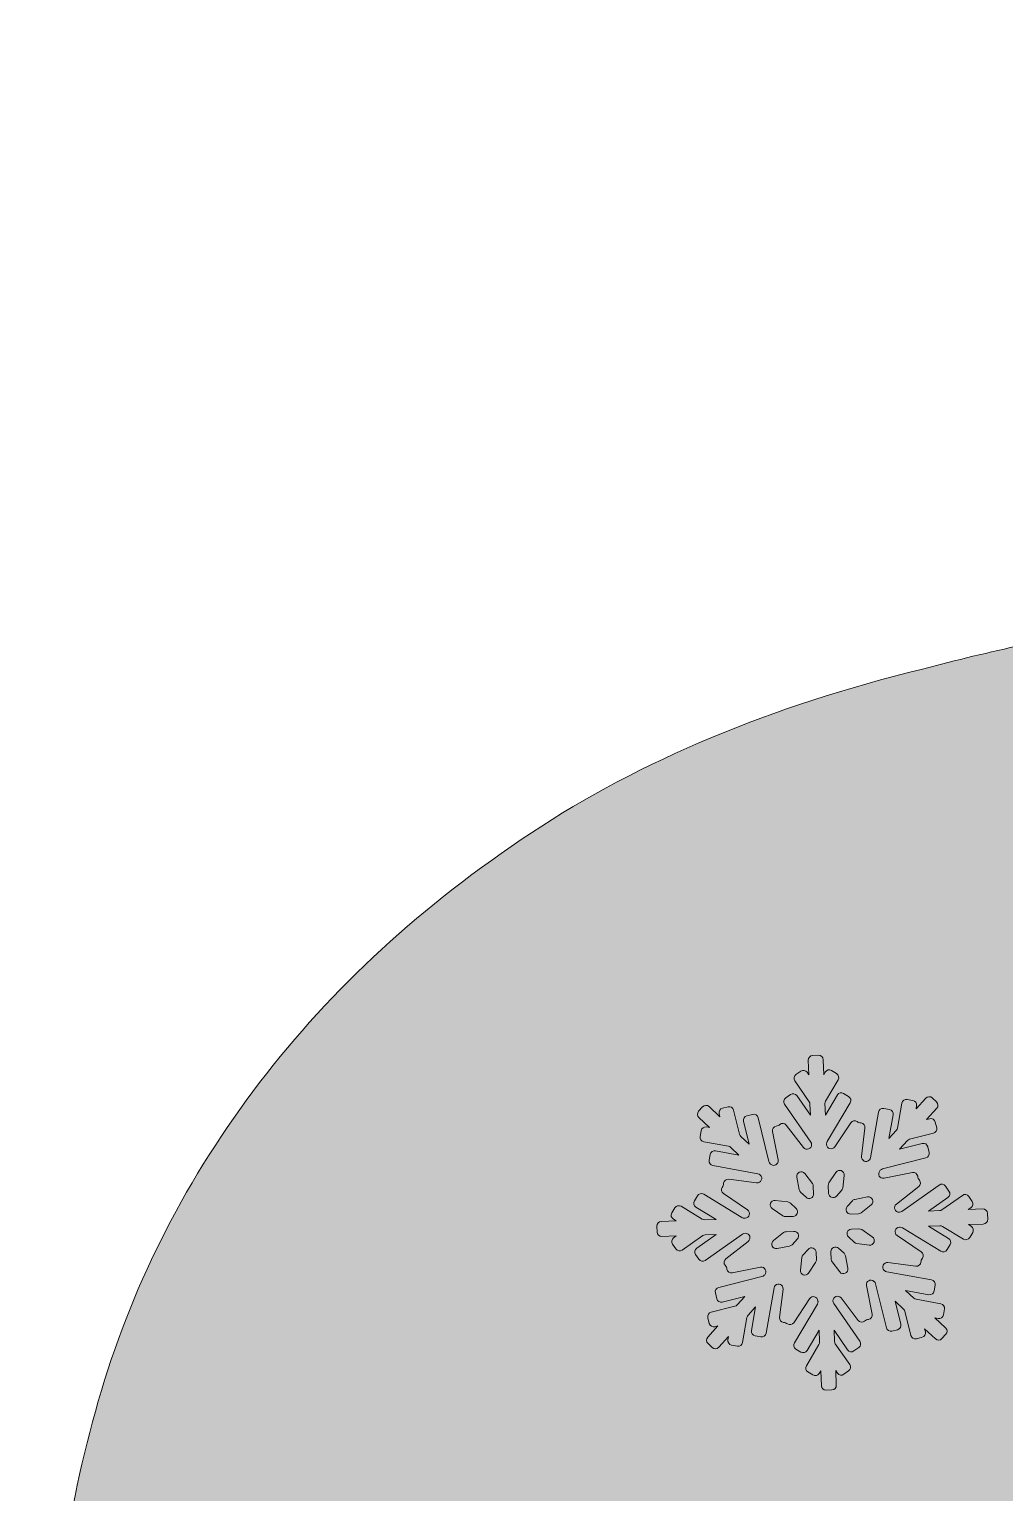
# Model space of a CAD drawing. Header units: millimetres. Extents: x 28 to 188, y -114 to -17.
# Drawn here: x 127.98 to 148.27, y -47.63 to -17.19 of the extents above; entities that cross this region are included whole.
import ezdxf

# ---------------------------------------------------------------- set-up
doc = ezdxf.new("R2010")
doc.units = ezdxf.units.MM
doc.header["$MEASUREMENT"] = 0
doc.layers.add('engraving', color=7, linetype='Continuous')
doc.layers.add('Layer 1', color=7, linetype='Continuous')

msp = doc.modelspace()

# ---------------------------------------------------------------- hatches: boundary and pattern name
at = {"layer": 'Layer 1'}
h = msp.add_hatch(color=2, dxfattribs=at)
h.dxf.hatch_style = 2
edge = h.paths.add_edge_path()
edge.add_spline(control_points=[(186.9, -77.701), (185.937, -75.24), (184.61, -72.989), (182.918, -70.95), (181.225, -68.912), (179.224, -67.123), (176.917, -65.583), (174.609, -64.045), (172.07, -62.853), (169.299, -62.005), (169.299, -62.005), (156.143, -57.736), (156.143, -57.736), (155.295, -57.198), (154.585, -56.466), (154.008, -55.543), (153.432, -54.619), (153.564, -53.736), (154.412, -52.888), (155.488, -52.042), (156.738, -51.503), (158.162, -51.272), (159.586, -51.042), (161.066, -51.004), (162.606, -51.157), (165.298, -51.543), (168.261, -52.158), (171.493, -53.004), (174.724, -53.851), (177.569, -54.774), (180.032, -55.773), (180.34, -50.542), (180.533, -46.638), (180.61, -44.059), (180.686, -41.483), (180.725, -39.559), (180.725, -38.289), (180.725, -37.019), (180.725, -36.078), (180.725, -35.462), (180.725, -34.847), (180.801, -33.885), (180.956, -32.576), (176.802, -31.116), (172.704, -30.134), (168.665, -29.633), (166.954, -29.421), (165.24, -29.272), (163.522, -29.178), (162.804, -28.646), (161.938, -28.303), (160.997, -28.231), (162.502, -27.116), (163.481, -25.332), (163.481, -23.316), (163.481, -19.935), (160.741, -17.195), (157.361, -17.195), (153.98, -17.195), (151.24, -19.935), (151.24, -23.316), (151.24, -25.332), (152.22, -27.116), (153.725, -28.231), (152.55, -28.321), (151.491, -28.831), (150.693, -29.608), (149.341, -29.831), (147.966, -30.125), (146.565, -30.499), (143.409, -31.269), (140.696, -32.403), (138.428, -33.903), (136.158, -35.403), (134.273, -37.135), (132.773, -39.097), (131.273, -41.059), (130.176, -43.194), (129.483, -45.502), (128.791, -47.81), (128.445, -50.196), (128.445, -52.657), (128.445, -55.658), (129.079, -58.659), (130.35, -61.659), (131.618, -64.66), (133.349, -67.45), (135.543, -70.026), (137.736, -72.605), (140.332, -74.874), (143.333, -76.836), (146.333, -78.798), (149.641, -80.202), (153.258, -81.048), (154.104, -81.279), (154.989, -81.568), (155.912, -81.913), (156.835, -82.26), (157.702, -82.683), (158.509, -83.184), (159.317, -83.684), (159.989, -84.299), (160.529, -85.03), (161.066, -85.762), (161.337, -86.587), (161.337, -87.511), (161.182, -88.82), (160.682, -89.723), (159.836, -90.223), (158.989, -90.725), (157.95, -91.013), (156.72, -91.089), (154.719, -91.089), (152.854, -90.782), (151.123, -90.166), (149.392, -89.551), (147.641, -88.896), (145.872, -88.203), (145.872, -88.203), (140.448, -86.242), (140.448, -86.242), (139.293, -85.779), (138.139, -85.337), (136.985, -84.915), (135.831, -84.492), (134.677, -84.088), (133.523, -83.703), (133.523, -83.703), (127.983, -108.516), (127.983, -108.516), (131.446, -109.825), (134.273, -110.824), (136.466, -111.516), (138.659, -112.208), (140.794, -112.786), (142.871, -113.247), (144.64, -113.631), (146.602, -113.899), (148.757, -114.055), (150.91, -114.209), (153.143, -114.247), (155.451, -114.171), (156.68, -114.171), (157.835, -114.15), (158.913, -114.113), (159.989, -114.073), (160.797, -114.015), (161.337, -113.94), (165.261, -113.478), (168.895, -112.497), (172.243, -110.996), (175.59, -109.496), (178.455, -107.534), (180.84, -105.11), (183.224, -102.687), (185.091, -99.842), (186.438, -96.571), (187.783, -93.301), (188.418, -89.628), (188.343, -85.549), (188.343, -82.78), (187.86, -80.164), (186.9, -77.701)], knot_values=[0, 0, 0, 0, 1, 1, 1, 2, 2, 2, 3, 3, 3, 4, 4, 4, 5, 5, 5, 6, 6, 6, 7, 7, 7, 8, 8, 8, 9, 9, 9, 10, 10, 10, 11, 11, 11, 12, 12, 12, 13, 13, 13, 14, 14, 14, 15, 15, 15, 16, 16, 16, 17, 17, 17, 18, 18, 18, 19, 19, 19, 20, 20, 20, 21, 21, 21, 22, 22, 22, 23, 23, 23, 24, 24, 24, 25, 25, 25, 26, 26, 26, 27, 27, 27, 28, 28, 28, 29, 29, 29, 30, 30, 30, 31, 31, 31, 32, 32, 32, 33, 33, 33, 34, 34, 34, 35, 35, 35, 36, 36, 36, 37, 37, 37, 38, 38, 38, 39, 39, 39, 40, 40, 40, 41, 41, 41, 42, 42, 42, 43, 43, 43, 44, 44, 44, 45, 45, 45, 46, 46, 46, 47, 47, 47, 48, 48, 48, 49, 49, 49, 50, 50, 50, 51, 51, 51, 52, 52, 52, 53, 53, 53, 54, 54, 54, 54], degree=3, periodic=1)
edge = h.paths.add_edge_path()
edge.add_spline(control_points=[(153.553, -23.316), (153.553, -21.216), (155.261, -19.508), (157.361, -19.508), (159.46, -19.508), (161.168, -21.216), (161.168, -23.316), (161.168, -25.415), (159.46, -27.123), (157.361, -27.123), (155.261, -27.123), (153.553, -25.415), (153.553, -23.316)], knot_values=[0, 0, 0, 0, 1, 1, 1, 2, 2, 2, 3, 3, 3, 4, 4, 4, 4], degree=3, periodic=1)

# ---------------------------------------------------------------- linework, layer by layer
at = {"layer": 'engraving', "lineweight": 0}
for points, knots in [([(147.914, -41.816), (147.912, -41.764), (147.868, -41.723), (147.816, -41.725), (147.816, -41.725), (147.515, -41.737), (147.515, -41.737), (147.515, -41.737), (147.571, -41.698), (147.571, -41.698), (147.613, -41.668), (147.623, -41.609), (147.594, -41.567), (147.594, -41.567), (147.524, -41.466), (147.524, -41.466), (147.494, -41.422), (147.435, -41.412), (147.392, -41.442), (147.392, -41.442), (146.966, -41.743), (146.966, -41.743), (146.951, -41.754), (146.933, -41.76), (146.915, -41.76), (146.915, -41.76), (146.685, -41.769), (146.685, -41.769), (146.685, -41.769), (147.09, -41.483), (147.09, -41.483), (147.133, -41.453), (147.143, -41.395), (147.114, -41.352), (147.114, -41.352), (147.044, -41.251), (147.044, -41.251), (147.014, -41.208), (146.954, -41.197), (146.911, -41.228), (146.911, -41.228), (146.136, -41.775), (146.136, -41.775), (146.121, -41.786), (146.103, -41.792), (146.085, -41.793), (146.085, -41.793), (146.081, -41.793), (146.081, -41.793), (145.989, -41.796), (145.947, -41.681), (146.019, -41.624), (146.019, -41.624), (146.484, -41.258), (146.484, -41.258), (146.524, -41.226), (146.532, -41.167), (146.5, -41.126), (146.5, -41.126), (146.485, -41.107), (146.485, -41.107), (146.476, -41.095), (146.47, -41.082), (146.467, -41.067), (146.467, -41.067), (146.463, -41.043), (146.463, -41.043), (146.453, -40.992), (146.403, -40.959), (146.352, -40.969), (146.352, -40.969), (145.764, -41.086), (145.764, -41.086), (145.675, -41.104), (145.615, -40.997), (145.676, -40.93), (145.676, -40.93), (145.686, -40.919), (145.686, -40.919), (145.698, -40.906), (145.715, -40.896), (145.733, -40.891), (145.733, -40.891), (146.633, -40.665), (146.633, -40.665), (146.684, -40.653), (146.714, -40.602), (146.702, -40.551), (146.702, -40.551), (146.672, -40.431), (146.672, -40.431), (146.66, -40.381), (146.608, -40.35), (146.558, -40.362), (146.558, -40.362), (146.086, -40.481), (146.086, -40.481), (146.086, -40.481), (146.249, -40.303), (146.249, -40.303), (146.261, -40.289), (146.277, -40.279), (146.295, -40.275), (146.295, -40.275), (146.789, -40.151), (146.789, -40.151), (146.839, -40.138), (146.87, -40.087), (146.858, -40.037), (146.858, -40.037), (146.828, -39.917), (146.828, -39.917), (146.815, -39.866), (146.764, -39.835), (146.713, -39.848), (146.713, -39.848), (146.649, -39.864), (146.649, -39.864), (146.649, -39.864), (146.86, -39.632), (146.86, -39.632), (146.895, -39.594), (146.893, -39.535), (146.855, -39.5), (146.855, -39.5), (146.766, -39.416), (146.766, -39.416), (146.727, -39.38), (146.667, -39.382), (146.631, -39.421), (146.631, -39.421), (146.429, -39.643), (146.429, -39.643), (146.429, -39.643), (146.441, -39.576), (146.441, -39.576), (146.45, -39.525), (146.416, -39.477), (146.365, -39.467), (146.365, -39.467), (146.245, -39.446), (146.245, -39.446), (146.193, -39.436), (146.144, -39.471), (146.135, -39.522), (146.135, -39.522), (146.045, -40.042), (146.045, -40.042), (146.042, -40.06), (146.034, -40.076), (146.021, -40.089), (146.021, -40.089), (145.866, -40.259), (145.866, -40.259), (145.866, -40.259), (145.952, -39.768), (145.952, -39.768), (145.961, -39.717), (145.927, -39.668), (145.876, -39.659), (145.876, -39.659), (145.756, -39.637), (145.756, -39.637), (145.705, -39.628), (145.655, -39.662), (145.646, -39.714), (145.646, -39.714), (145.482, -40.659), (145.482, -40.659), (145.479, -40.676), (145.471, -40.693), (145.459, -40.706), (145.459, -40.706), (145.459, -40.706), (145.459, -40.706), (145.397, -40.774), (145.284, -40.722), (145.295, -40.631), (145.295, -40.631), (145.367, -40.043), (145.367, -40.043), (145.373, -39.991), (145.336, -39.944), (145.285, -39.937), (145.285, -39.937), (145.262, -39.935), (145.262, -39.935), (145.247, -39.933), (145.233, -39.927), (145.221, -39.919), (145.221, -39.919), (145.202, -39.906), (145.202, -39.906), (145.159, -39.877), (145.1, -39.889), (145.071, -39.932), (145.071, -39.932), (144.741, -40.431), (144.741, -40.431), (144.69, -40.508), (144.572, -40.475), (144.568, -40.383), (144.568, -40.383), (144.567, -40.373), (144.567, -40.373), (144.567, -40.354), (144.571, -40.336), (144.581, -40.321), (144.581, -40.321), (145.059, -39.515), (145.059, -39.515), (145.085, -39.47), (145.071, -39.413), (145.027, -39.386), (145.027, -39.386), (144.922, -39.322), (144.922, -39.322), (144.877, -39.295), (144.819, -39.309), (144.792, -39.355), (144.792, -39.355), (144.543, -39.774), (144.543, -39.774), (144.543, -39.774), (144.533, -39.533), (144.533, -39.533), (144.533, -39.515), (144.537, -39.497), (144.547, -39.481), (144.547, -39.481), (144.809, -39.039), (144.809, -39.039), (144.835, -38.994), (144.821, -38.937), (144.777, -38.91), (144.777, -38.91), (144.673, -38.846), (144.673, -38.846), (144.628, -38.819), (144.569, -38.833), (144.542, -38.879), (144.542, -38.879), (144.509, -38.934), (144.509, -38.934), (144.509, -38.934), (144.496, -38.621), (144.496, -38.621), (144.494, -38.569), (144.451, -38.528), (144.398, -38.53), (144.398, -38.53), (144.277, -38.535), (144.277, -38.535), (144.225, -38.537), (144.184, -38.581), (144.187, -38.633), (144.187, -38.633), (144.199, -38.936), (144.199, -38.936), (144.199, -38.936), (144.162, -38.882), (144.162, -38.882), (144.132, -38.839), (144.073, -38.829), (144.03, -38.859), (144.03, -38.859), (143.93, -38.929), (143.93, -38.929), (143.888, -38.959), (143.878, -39.017), (143.907, -39.06), (143.907, -39.06), (144.207, -39.494), (144.207, -39.494), (144.217, -39.508), (144.223, -39.526), (144.223, -39.543), (144.223, -39.543), (144.233, -39.775), (144.233, -39.775), (144.233, -39.775), (143.951, -39.368), (143.951, -39.368), (143.921, -39.325), (143.862, -39.314), (143.819, -39.344), (143.819, -39.344), (143.719, -39.415), (143.719, -39.415), (143.677, -39.445), (143.667, -39.503), (143.696, -39.546), (143.696, -39.546), (144.241, -40.333), (144.241, -40.333), (144.251, -40.348), (144.257, -40.365), (144.257, -40.383), (144.257, -40.383), (144.257, -40.385), (144.257, -40.385), (144.261, -40.477), (144.144, -40.519), (144.088, -40.446), (144.088, -40.446), (143.73, -39.981), (143.73, -39.981), (143.698, -39.94), (143.638, -39.932), (143.597, -39.965), (143.597, -39.965), (143.579, -39.979), (143.579, -39.979), (143.568, -39.988), (143.554, -39.994), (143.539, -39.997), (143.539, -39.997), (143.517, -40.001), (143.517, -40.001), (143.466, -40.012), (143.433, -40.061), (143.443, -40.112), (143.443, -40.112), (143.56, -40.705), (143.56, -40.705), (143.578, -40.795), (143.47, -40.855), (143.403, -40.792), (143.403, -40.792), (143.397, -40.787), (143.397, -40.787), (143.384, -40.774), (143.374, -40.758), (143.37, -40.741), (143.37, -40.741), (143.144, -39.827), (143.144, -39.827), (143.131, -39.776), (143.08, -39.745), (143.029, -39.758), (143.029, -39.758), (142.911, -39.788), (142.911, -39.788), (142.861, -39.8), (142.83, -39.851), (142.843, -39.902), (142.843, -39.902), (142.961, -40.379), (142.961, -40.379), (142.961, -40.379), (142.786, -40.216), (142.786, -40.216), (142.773, -40.203), (142.763, -40.187), (142.759, -40.169), (142.759, -40.169), (142.635, -39.668), (142.635, -39.668), (142.622, -39.618), (142.571, -39.587), (142.52, -39.599), (142.52, -39.599), (142.403, -39.629), (142.403, -39.629), (142.352, -39.642), (142.321, -39.693), (142.334, -39.743), (142.334, -39.743), (142.35, -39.808), (142.35, -39.808), (142.35, -39.808), (142.123, -39.596), (142.123, -39.596), (142.085, -39.56), (142.024, -39.562), (141.989, -39.601), (141.989, -39.601), (141.906, -39.692), (141.906, -39.692), (141.872, -39.73), (141.874, -39.789), (141.912, -39.824), (141.912, -39.824), (142.134, -40.032), (142.134, -40.032), (142.134, -40.032), (142.069, -40.02), (142.069, -40.02), (142.017, -40.011), (141.968, -40.045), (141.959, -40.097), (141.959, -40.097), (141.938, -40.218), (141.938, -40.218), (141.929, -40.269), (141.963, -40.318), (142.014, -40.327), (142.014, -40.327), (142.527, -40.42), (142.527, -40.42), (142.545, -40.423), (142.561, -40.432), (142.575, -40.444), (142.575, -40.444), (142.744, -40.603), (142.744, -40.603), (142.744, -40.603), (142.259, -40.515), (142.259, -40.515), (142.208, -40.506), (142.158, -40.54), (142.149, -40.592), (142.149, -40.592), (142.128, -40.713), (142.128, -40.713), (142.119, -40.764), (142.153, -40.813), (142.205, -40.822), (142.205, -40.822), (143.138, -40.991), (143.138, -40.991), (143.156, -40.994), (143.172, -41.003), (143.185, -41.015), (143.185, -41.015), (143.19, -41.019), (143.19, -41.019), (143.257, -41.082), (143.204, -41.193), (143.113, -41.182), (143.113, -41.182), (142.532, -41.108), (142.532, -41.108), (142.48, -41.101), (142.433, -41.138), (142.426, -41.19), (142.426, -41.19), (142.423, -41.214), (142.423, -41.214), (142.422, -41.229), (142.417, -41.243), (142.408, -41.255), (142.408, -41.255), (142.395, -41.275), (142.395, -41.275), (142.367, -41.318), (142.378, -41.376), (142.421, -41.405), (142.421, -41.405), (142.922, -41.745), (142.922, -41.745), (142.997, -41.796), (142.964, -41.914), (142.872, -41.917), (142.872, -41.917), (142.861, -41.918), (142.861, -41.918), (142.842, -41.918), (142.824, -41.914), (142.808, -41.904), (142.808, -41.904), (142.012, -41.419), (142.012, -41.419), (141.967, -41.391), (141.908, -41.406), (141.881, -41.451), (141.881, -41.451), (141.819, -41.557), (141.819, -41.557), (141.792, -41.601), (141.807, -41.659), (141.851, -41.686), (141.851, -41.686), (142.269, -41.941), (142.269, -41.941), (142.269, -41.941), (142.031, -41.95), (142.031, -41.95), (142.012, -41.95), (141.994, -41.946), (141.978, -41.936), (141.978, -41.936), (141.542, -41.67), (141.542, -41.67), (141.497, -41.643), (141.438, -41.658), (141.411, -41.703), (141.411, -41.703), (141.349, -41.808), (141.349, -41.808), (141.322, -41.853), (141.337, -41.91), (141.381, -41.937), (141.381, -41.937), (141.439, -41.973), (141.439, -41.973), (141.439, -41.973), (141.129, -41.985), (141.129, -41.985), (141.077, -41.987), (141.036, -42.031), (141.038, -42.083), (141.038, -42.083), (141.043, -42.206), (141.043, -42.206), (141.045, -42.258), (141.089, -42.299), (141.141, -42.297), (141.141, -42.297), (141.442, -42.285), (141.442, -42.285), (141.442, -42.285), (141.386, -42.325), (141.386, -42.325), (141.344, -42.354), (141.334, -42.413), (141.363, -42.455), (141.363, -42.455), (141.433, -42.557), (141.433, -42.557), (141.463, -42.6), (141.522, -42.61), (141.565, -42.58), (141.565, -42.58), (141.991, -42.279), (141.991, -42.279), (142.006, -42.269), (142.024, -42.263), (142.042, -42.262), (142.042, -42.262), (142.272, -42.253), (142.272, -42.253), (142.272, -42.253), (141.867, -42.539), (141.867, -42.539), (141.824, -42.569), (141.814, -42.627), (141.843, -42.67), (141.843, -42.67), (141.913, -42.771), (141.913, -42.771), (141.943, -42.814), (142.002, -42.825), (142.045, -42.795), (142.045, -42.795), (142.821, -42.247), (142.821, -42.247), (142.836, -42.236), (142.854, -42.23), (142.872, -42.23), (142.872, -42.23), (142.876, -42.23), (142.876, -42.23), (142.968, -42.226), (143.01, -42.342), (142.938, -42.398), (142.938, -42.398), (142.473, -42.764), (142.473, -42.764), (142.433, -42.796), (142.425, -42.855), (142.457, -42.896), (142.457, -42.896), (142.472, -42.916), (142.472, -42.916), (142.481, -42.927), (142.487, -42.941), (142.49, -42.955), (142.49, -42.955), (142.494, -42.979), (142.494, -42.979), (142.504, -43.03), (142.554, -43.063), (142.605, -43.053), (142.605, -43.053), (143.193, -42.936), (143.193, -42.936), (143.282, -42.918), (143.342, -43.025), (143.281, -43.092), (143.281, -43.092), (143.271, -43.103), (143.271, -43.103), (143.259, -43.117), (143.242, -43.126), (143.224, -43.131), (143.224, -43.131), (142.324, -43.357), (142.324, -43.357), (142.273, -43.37), (142.242, -43.421), (142.255, -43.471), (142.255, -43.471), (142.285, -43.591), (142.285, -43.591), (142.297, -43.642), (142.349, -43.673), (142.399, -43.66), (142.399, -43.66), (142.871, -43.542), (142.871, -43.542), (142.871, -43.542), (142.708, -43.72), (142.708, -43.72), (142.696, -43.733), (142.68, -43.743), (142.662, -43.748), (142.662, -43.748), (142.168, -43.871), (142.168, -43.871), (142.118, -43.884), (142.087, -43.935), (142.099, -43.986), (142.099, -43.986), (142.129, -44.105), (142.129, -44.105), (142.142, -44.156), (142.193, -44.187), (142.244, -44.174), (142.244, -44.174), (142.308, -44.158), (142.308, -44.158), (142.308, -44.158), (142.097, -44.39), (142.097, -44.39), (142.062, -44.428), (142.064, -44.487), (142.102, -44.523), (142.102, -44.523), (142.191, -44.606), (142.191, -44.606), (142.23, -44.642), (142.29, -44.64), (142.326, -44.601), (142.326, -44.601), (142.528, -44.379), (142.528, -44.379), (142.528, -44.379), (142.516, -44.446), (142.516, -44.446), (142.507, -44.497), (142.541, -44.546), (142.592, -44.555), (142.592, -44.555), (142.712, -44.577), (142.712, -44.577), (142.763, -44.586), (142.813, -44.551), (142.822, -44.5), (142.822, -44.5), (142.912, -43.98), (142.912, -43.98), (142.915, -43.962), (142.923, -43.946), (142.935, -43.933), (142.935, -43.933), (143.09, -43.763), (143.09, -43.763), (143.09, -43.763), (143.005, -44.254), (143.005, -44.254), (142.996, -44.305), (143.03, -44.354), (143.081, -44.363), (143.081, -44.363), (143.201, -44.385), (143.201, -44.385), (143.252, -44.394), (143.302, -44.36), (143.311, -44.308), (143.311, -44.308), (143.475, -43.364), (143.475, -43.364), (143.478, -43.346), (143.486, -43.329), (143.498, -43.316), (143.498, -43.316), (143.498, -43.316), (143.498, -43.316), (143.56, -43.248), (143.673, -43.3), (143.662, -43.391), (143.662, -43.391), (143.59, -43.98), (143.59, -43.98), (143.584, -44.031), (143.621, -44.078), (143.672, -44.085), (143.672, -44.085), (143.695, -44.088), (143.695, -44.088), (143.709, -44.089), (143.723, -44.095), (143.736, -44.103), (143.736, -44.103), (143.755, -44.116), (143.755, -44.116), (143.798, -44.145), (143.857, -44.134), (143.886, -44.09), (143.886, -44.09), (144.216, -43.591), (144.216, -43.591), (144.266, -43.514), (144.385, -43.547), (144.389, -43.639), (144.389, -43.639), (144.39, -43.65), (144.39, -43.65), (144.39, -43.668), (144.386, -43.686), (144.376, -43.702), (144.376, -43.702), (143.898, -44.508), (143.898, -44.508), (143.872, -44.552), (143.886, -44.61), (143.93, -44.637), (143.93, -44.637), (144.035, -44.7), (144.035, -44.7), (144.079, -44.727), (144.138, -44.713), (144.165, -44.668), (144.165, -44.668), (144.414, -44.248), (144.414, -44.248), (144.414, -44.248), (144.424, -44.489), (144.424, -44.489), (144.424, -44.508), (144.42, -44.526), (144.41, -44.541), (144.41, -44.541), (144.148, -44.984), (144.148, -44.984), (144.122, -45.028), (144.136, -45.086), (144.18, -45.113), (144.18, -45.113), (144.284, -45.176), (144.284, -45.176), (144.329, -45.203), (144.388, -45.189), (144.415, -45.144), (144.415, -45.144), (144.448, -45.088), (144.448, -45.088), (144.448, -45.088), (144.46, -45.401), (144.46, -45.401), (144.462, -45.453), (144.506, -45.494), (144.558, -45.492), (144.558, -45.492), (144.68, -45.487), (144.68, -45.487), (144.732, -45.485), (144.772, -45.441), (144.77, -45.389), (144.77, -45.389), (144.758, -45.087), (144.758, -45.087), (144.758, -45.087), (144.795, -45.14), (144.795, -45.14), (144.825, -45.183), (144.884, -45.194), (144.927, -45.163), (144.927, -45.163), (145.027, -45.093), (145.027, -45.093), (145.069, -45.063), (145.079, -45.005), (145.05, -44.962), (145.05, -44.962), (144.75, -44.529), (144.75, -44.529), (144.74, -44.514), (144.734, -44.497), (144.734, -44.479), (144.734, -44.479), (144.724, -44.247), (144.724, -44.247), (144.724, -44.247), (145.006, -44.654), (145.006, -44.654), (145.036, -44.698), (145.095, -44.708), (145.138, -44.678), (145.138, -44.678), (145.238, -44.608), (145.238, -44.608), (145.28, -44.578), (145.29, -44.519), (145.261, -44.477), (145.261, -44.477), (144.716, -43.689), (144.716, -43.689), (144.706, -43.674), (144.7, -43.657), (144.7, -43.639), (144.7, -43.639), (144.699, -43.638), (144.699, -43.638), (144.696, -43.546), (144.813, -43.503), (144.869, -43.576), (144.869, -43.576), (145.227, -44.041), (145.227, -44.041), (145.259, -44.083), (145.319, -44.09), (145.36, -44.058), (145.36, -44.058), (145.378, -44.044), (145.378, -44.044), (145.389, -44.034), (145.403, -44.028), (145.418, -44.025), (145.418, -44.025), (145.44, -44.021), (145.44, -44.021), (145.491, -44.011), (145.524, -43.961), (145.514, -43.91), (145.514, -43.91), (145.397, -43.317), (145.397, -43.317), (145.379, -43.227), (145.487, -43.167), (145.554, -43.23), (145.554, -43.23), (145.56, -43.235), (145.56, -43.235), (145.573, -43.248), (145.583, -43.264), (145.587, -43.282), (145.587, -43.282), (145.813, -44.195), (145.813, -44.195), (145.826, -44.246), (145.877, -44.277), (145.928, -44.264), (145.928, -44.264), (146.045, -44.235), (146.045, -44.235), (146.096, -44.222), (146.127, -44.171), (146.114, -44.12), (146.114, -44.12), (145.996, -43.643), (145.996, -43.643), (145.996, -43.643), (146.171, -43.806), (146.171, -43.806), (146.184, -43.819), (146.194, -43.835), (146.198, -43.853), (146.198, -43.853), (146.322, -44.354), (146.322, -44.354), (146.335, -44.405), (146.386, -44.436), (146.437, -44.423), (146.437, -44.423), (146.554, -44.393), (146.554, -44.393), (146.605, -44.381), (146.636, -44.33), (146.623, -44.279), (146.623, -44.279), (146.607, -44.214), (146.607, -44.214), (146.607, -44.214), (146.834, -44.426), (146.834, -44.426), (146.872, -44.462), (146.933, -44.46), (146.968, -44.421), (146.968, -44.421), (147.051, -44.331), (147.051, -44.331), (147.085, -44.293), (147.083, -44.233), (147.045, -44.198), (147.045, -44.198), (146.823, -43.991), (146.823, -43.991), (146.823, -43.991), (146.888, -44.002), (146.888, -44.002), (146.94, -44.012), (146.989, -43.977), (146.998, -43.926), (146.998, -43.926), (147.019, -43.804), (147.019, -43.804), (147.028, -43.753), (146.994, -43.704), (146.943, -43.695), (146.943, -43.695), (146.43, -43.602), (146.43, -43.602), (146.412, -43.599), (146.396, -43.591), (146.382, -43.578), (146.382, -43.578), (146.213, -43.42), (146.213, -43.42), (146.213, -43.42), (146.698, -43.507), (146.698, -43.507), (146.749, -43.517), (146.799, -43.482), (146.807, -43.43), (146.807, -43.43), (146.829, -43.309), (146.829, -43.309), (146.838, -43.258), (146.803, -43.209), (146.752, -43.2), (146.752, -43.2), (145.819, -43.031), (145.819, -43.031), (145.801, -43.028), (145.785, -43.02), (145.772, -43.007), (145.772, -43.007), (145.767, -43.003), (145.767, -43.003), (145.7, -42.94), (145.753, -42.829), (145.843, -42.84), (145.843, -42.84), (146.425, -42.914), (146.425, -42.914), (146.477, -42.921), (146.524, -42.884), (146.531, -42.832), (146.531, -42.832), (146.534, -42.808), (146.534, -42.808), (146.535, -42.794), (146.54, -42.78), (146.548, -42.768), (146.548, -42.768), (146.562, -42.747), (146.562, -42.747), (146.59, -42.704), (146.579, -42.646), (146.536, -42.617), (146.536, -42.617), (146.035, -42.278), (146.035, -42.278), (145.96, -42.227), (145.993, -42.109), (146.085, -42.105), (146.085, -42.105), (146.096, -42.105), (146.096, -42.105), (146.115, -42.104), (146.133, -42.109), (146.149, -42.118), (146.149, -42.118), (146.945, -42.603), (146.945, -42.603), (146.99, -42.631), (147.049, -42.616), (147.076, -42.571), (147.076, -42.571), (147.138, -42.466), (147.138, -42.466), (147.165, -42.421), (147.15, -42.364), (147.106, -42.337), (147.106, -42.337), (146.688, -42.082), (146.688, -42.082), (146.688, -42.082), (146.926, -42.073), (146.926, -42.073), (146.945, -42.072), (146.963, -42.077), (146.979, -42.086), (146.979, -42.086), (147.415, -42.352), (147.415, -42.352), (147.46, -42.379), (147.519, -42.365), (147.545, -42.319), (147.545, -42.319), (147.608, -42.214), (147.608, -42.214), (147.634, -42.169), (147.62, -42.112), (147.576, -42.085), (147.576, -42.085), (147.518, -42.05), (147.518, -42.05), (147.518, -42.05), (147.828, -42.038), (147.828, -42.038), (147.88, -42.035), (147.921, -41.992), (147.919, -41.939), (147.919, -41.939), (147.914, -41.816), (147.914, -41.816)], [0, 0, 0, 0, 1, 1, 1, 2, 2, 2, 3, 3, 3, 4, 4, 4, 5, 5, 5, 6, 6, 6, 7, 7, 7, 8, 8, 8, 9, 9, 9, 10, 10, 10, 11, 11, 11, 12, 12, 12, 13, 13, 13, 14, 14, 14, 15, 15, 15, 16, 16, 16, 17, 17, 17, 18, 18, 18, 19, 19, 19, 20, 20, 20, 21, 21, 21, 22, 22, 22, 23, 23, 23, 24, 24, 24, 25, 25, 25, 26, 26, 26, 27, 27, 27, 28, 28, 28, 29, 29, 29, 30, 30, 30, 31, 31, 31, 32, 32, 32, 33, 33, 33, 34, 34, 34, 35, 35, 35, 36, 36, 36, 37, 37, 37, 38, 38, 38, 39, 39, 39, 40, 40, 40, 41, 41, 41, 42, 42, 42, 43, 43, 43, 44, 44, 44, 45, 45, 45, 46, 46, 46, 47, 47, 47, 48, 48, 48, 49, 49, 49, 50, 50, 50, 51, 51, 51, 52, 52, 52, 53, 53, 53, 54, 54, 54, 55, 55, 55, 56, 56, 56, 57, 57, 57, 58, 58, 58, 59, 59, 59, 60, 60, 60, 61, 61, 61, 62, 62, 62, 63, 63, 63, 64, 64, 64, 65, 65, 65, 66, 66, 66, 67, 67, 67, 68, 68, 68, 69, 69, 69, 70, 70, 70, 71, 71, 71, 72, 72, 72, 73, 73, 73, 74, 74, 74, 75, 75, 75, 76, 76, 76, 77, 77, 77, 78, 78, 78, 79, 79, 79, 80, 80, 80, 81, 81, 81, 82, 82, 82, 83, 83, 83, 84, 84, 84, 85, 85, 85, 86, 86, 86, 87, 87, 87, 88, 88, 88, 89, 89, 89, 90, 90, 90, 91, 91, 91, 92, 92, 92, 93, 93, 93, 94, 94, 94, 95, 95, 95, 96, 96, 96, 97, 97, 97, 98, 98, 98, 99, 99, 99, 100, 100, 100, 101, 101, 101, 102, 102, 102, 103, 103, 103, 104, 104, 104, 105, 105, 105, 106, 106, 106, 107, 107, 107, 108, 108, 108, 109, 109, 109, 110, 110, 110, 111, 111, 111, 112, 112, 112, 113, 113, 113, 114, 114, 114, 115, 115, 115, 116, 116, 116, 117, 117, 117, 118, 118, 118, 119, 119, 119, 120, 120, 120, 121, 121, 121, 122, 122, 122, 123, 123, 123, 124, 124, 124, 125, 125, 125, 126, 126, 126, 127, 127, 127, 128, 128, 128, 129, 129, 129, 130, 130, 130, 131, 131, 131, 132, 132, 132, 133, 133, 133, 134, 134, 134, 135, 135, 135, 136, 136, 136, 137, 137, 137, 138, 138, 138, 139, 139, 139, 140, 140, 140, 141, 141, 141, 142, 142, 142, 143, 143, 143, 144, 144, 144, 145, 145, 145, 146, 146, 146, 147, 147, 147, 148, 148, 148, 149, 149, 149, 150, 150, 150, 151, 151, 151, 152, 152, 152, 153, 153, 153, 154, 154, 154, 155, 155, 155, 156, 156, 156, 157, 157, 157, 158, 158, 158, 159, 159, 159, 160, 160, 160, 161, 161, 161, 162, 162, 162, 163, 163, 163, 164, 164, 164, 165, 165, 165, 166, 166, 166, 167, 167, 167, 168, 168, 168, 169, 169, 169, 170, 170, 170, 171, 171, 171, 172, 172, 172, 173, 173, 173, 174, 174, 174, 175, 175, 175, 176, 176, 176, 177, 177, 177, 178, 178, 178, 179, 179, 179, 180, 180, 180, 181, 181, 181, 182, 182, 182, 183, 183, 183, 184, 184, 184, 185, 185, 185, 186, 186, 186, 187, 187, 187, 188, 188, 188, 189, 189, 189, 190, 190, 190, 191, 191, 191, 192, 192, 192, 193, 193, 193, 194, 194, 194, 195, 195, 195, 196, 196, 196, 197, 197, 197, 198, 198, 198, 199, 199, 199, 200, 200, 200, 201, 201, 201, 202, 202, 202, 203, 203, 203, 204, 204, 204, 205, 205, 205, 206, 206, 206, 207, 207, 207, 208, 208, 208, 209, 209, 209, 210, 210, 210, 211, 211, 211, 212, 212, 212, 213, 213, 213, 214, 214, 214, 215, 215, 215, 216, 216, 216, 217, 217, 217, 218, 218, 218, 219, 219, 219, 220, 220, 220, 221, 221, 221, 222, 222, 222, 223, 223, 223, 224, 224, 224, 225, 225, 225, 226, 226, 226, 227, 227, 227, 228, 228, 228, 229, 229, 229, 230, 230, 230, 231, 231, 231, 232, 232, 232, 233, 233, 233, 234, 234, 234, 235, 235, 235, 236, 236, 236, 237, 237, 237, 238, 238, 238, 239, 239, 239, 240, 240, 240, 241, 241, 241, 242, 242, 242, 243, 243, 243, 244, 244, 244, 245, 245, 245, 246, 246, 246, 247, 247, 247, 248, 248, 248, 249, 249, 249, 250, 250, 250, 251, 251, 251, 252, 252, 252, 253, 253, 253, 254, 254, 254, 255, 255, 255, 256, 256, 256, 257, 257, 257, 258, 258, 258, 259, 259, 259, 260, 260, 260, 261, 261, 261, 262, 262, 262, 263, 263, 263, 264, 264, 264, 265, 265, 265, 266, 266, 266, 267, 267, 267, 268, 268, 268, 269, 269, 269, 270, 270, 270, 271, 271, 271, 272, 272, 272, 273, 273, 273, 274, 274, 274, 275, 275, 275, 276, 276, 276, 277, 277, 277, 278, 278, 278, 279, 279, 279, 280, 280, 280, 281, 281, 281, 282, 282, 282, 283, 283, 283, 284, 284, 284, 285, 285, 285, 286, 286, 286, 287, 287, 287, 288, 288, 288, 289, 289, 289, 290, 290, 290, 291, 291, 291, 292, 292, 292, 293, 293, 293, 294, 294, 294, 295, 295, 295, 296, 296, 296, 297, 297, 297, 298, 298, 298, 299, 299, 299, 300, 300, 300, 301, 301, 301, 302, 302, 302, 303, 303, 303, 304, 304, 304, 305, 305, 305, 306, 306, 306, 307, 307, 307, 308, 308, 308, 309, 309, 309, 310, 310, 310, 311, 311, 311, 312, 312, 312, 313, 313, 313, 314, 314, 314, 315, 315, 315, 316, 316, 316, 317, 317, 317, 318, 318, 318, 319, 319, 319, 320, 320, 320, 321, 321, 321, 322, 322, 322, 323, 323, 323, 324, 324, 324, 325, 325, 325, 326, 326, 326, 327, 327, 327, 328, 328, 328, 329, 329, 329, 330, 330, 330, 331, 331, 331, 332, 332, 332, 333, 333, 333, 334, 334, 334, 335, 335, 335, 336, 336, 336, 336]), ([(144.114, -40.99), (144.114, -40.99), (144.273, -41.195), (144.273, -41.195), (144.285, -41.211), (144.292, -41.23), (144.292, -41.249), (144.292, -41.249), (144.299, -41.409), (144.299, -41.409), (144.302, -41.493), (144.202, -41.539), (144.14, -41.482), (144.14, -41.482), (144.026, -41.375), (144.026, -41.375), (144.012, -41.362), (144.002, -41.344), (143.998, -41.325), (143.998, -41.325), (143.947, -41.065), (143.947, -41.065), (143.928, -40.968), (144.054, -40.911), (144.114, -40.99)], [0, 0, 0, 0, 1, 1, 1, 2, 2, 2, 3, 3, 3, 4, 4, 4, 5, 5, 5, 6, 6, 6, 7, 7, 7, 8, 8, 8, 8]), ([(144.609, -41.398), (144.609, -41.398), (144.602, -41.238), (144.602, -41.238), (144.602, -41.218), (144.607, -41.199), (144.618, -41.182), (144.618, -41.182), (144.762, -40.964), (144.762, -40.964), (144.817, -40.881), (144.946, -40.929), (144.934, -41.028), (144.934, -41.028), (144.903, -41.29), (144.903, -41.29), (144.9, -41.309), (144.892, -41.327), (144.879, -41.342), (144.879, -41.342), (144.773, -41.457), (144.773, -41.457), (144.716, -41.52), (144.612, -41.482), (144.609, -41.398)], [0, 0, 0, 0, 1, 1, 1, 2, 2, 2, 3, 3, 3, 4, 4, 4, 5, 5, 5, 6, 6, 6, 7, 7, 7, 8, 8, 8, 8]), ([(143.659, -41.868), (143.659, -41.868), (143.438, -41.718), (143.438, -41.718), (143.355, -41.662), (143.404, -41.534), (143.502, -41.546), (143.502, -41.546), (143.763, -41.579), (143.763, -41.579), (143.782, -41.582), (143.801, -41.59), (143.815, -41.604), (143.815, -41.604), (143.934, -41.715), (143.934, -41.715), (143.995, -41.772), (143.957, -41.875), (143.873, -41.878), (143.873, -41.878), (143.716, -41.884), (143.716, -41.884), (143.696, -41.885), (143.676, -41.879), (143.659, -41.868)], [0, 0, 0, 0, 1, 1, 1, 2, 2, 2, 3, 3, 3, 4, 4, 4, 5, 5, 5, 6, 6, 6, 7, 7, 7, 8, 8, 8, 8]), ([(144.997, -41.674), (144.997, -41.674), (145.106, -41.555), (145.106, -41.555), (145.119, -41.54), (145.137, -41.53), (145.157, -41.526), (145.157, -41.526), (145.417, -41.474), (145.417, -41.474), (145.514, -41.455), (145.572, -41.579), (145.494, -41.641), (145.494, -41.641), (145.284, -41.805), (145.284, -41.805), (145.269, -41.818), (145.25, -41.825), (145.23, -41.826), (145.23, -41.826), (145.071, -41.832), (145.071, -41.832), (144.987, -41.835), (144.941, -41.736), (144.997, -41.674)], [0, 0, 0, 0, 1, 1, 1, 2, 2, 2, 3, 3, 3, 4, 4, 4, 5, 5, 5, 6, 6, 6, 7, 7, 7, 8, 8, 8, 8]), ([(143.96, -42.348), (143.96, -42.348), (143.851, -42.468), (143.851, -42.468), (143.837, -42.483), (143.819, -42.493), (143.8, -42.497), (143.8, -42.497), (143.54, -42.548), (143.54, -42.548), (143.443, -42.568), (143.385, -42.443), (143.463, -42.381), (143.463, -42.381), (143.673, -42.217), (143.673, -42.217), (143.688, -42.204), (143.707, -42.197), (143.727, -42.197), (143.727, -42.197), (143.886, -42.19), (143.886, -42.19), (143.97, -42.187), (144.016, -42.287), (143.96, -42.348)], [0, 0, 0, 0, 1, 1, 1, 2, 2, 2, 3, 3, 3, 4, 4, 4, 5, 5, 5, 6, 6, 6, 7, 7, 7, 8, 8, 8, 8]), ([(145.298, -42.154), (145.298, -42.154), (145.519, -42.304), (145.519, -42.304), (145.602, -42.36), (145.553, -42.489), (145.454, -42.476), (145.454, -42.476), (145.194, -42.443), (145.194, -42.443), (145.175, -42.441), (145.156, -42.432), (145.142, -42.418), (145.142, -42.418), (145.023, -42.307), (145.023, -42.307), (144.962, -42.25), (145, -42.147), (145.084, -42.144), (145.084, -42.144), (145.241, -42.138), (145.241, -42.138), (145.261, -42.137), (145.281, -42.143), (145.298, -42.154)], [0, 0, 0, 0, 1, 1, 1, 2, 2, 2, 3, 3, 3, 4, 4, 4, 5, 5, 5, 6, 6, 6, 7, 7, 7, 8, 8, 8, 8]), ([(144.348, -42.625), (144.348, -42.625), (144.355, -42.784), (144.355, -42.784), (144.355, -42.804), (144.35, -42.824), (144.339, -42.84), (144.339, -42.84), (144.195, -43.058), (144.195, -43.058), (144.14, -43.141), (144.011, -43.094), (144.023, -42.995), (144.023, -42.995), (144.054, -42.733), (144.054, -42.733), (144.057, -42.713), (144.065, -42.695), (144.078, -42.68), (144.078, -42.68), (144.184, -42.565), (144.184, -42.565), (144.241, -42.502), (144.345, -42.54), (144.348, -42.625)], [0, 0, 0, 0, 1, 1, 1, 2, 2, 2, 3, 3, 3, 4, 4, 4, 5, 5, 5, 6, 6, 6, 7, 7, 7, 8, 8, 8, 8]), ([(144.842, -43.033), (144.842, -43.033), (144.684, -42.827), (144.684, -42.827), (144.672, -42.811), (144.665, -42.793), (144.665, -42.773), (144.665, -42.773), (144.658, -42.613), (144.658, -42.613), (144.655, -42.529), (144.755, -42.483), (144.817, -42.541), (144.817, -42.541), (144.931, -42.647), (144.931, -42.647), (144.945, -42.66), (144.955, -42.678), (144.959, -42.698), (144.959, -42.698), (145.01, -42.957), (145.01, -42.957), (145.029, -43.055), (144.903, -43.112), (144.842, -43.033)], [0, 0, 0, 0, 1, 1, 1, 2, 2, 2, 3, 3, 3, 4, 4, 4, 5, 5, 5, 6, 6, 6, 7, 7, 7, 8, 8, 8, 8])]:
    msp.add_open_spline(points, degree=3, knots=knots, dxfattribs=at)
at = {"layer": 'Layer 1', "lineweight": 0}
msp.add_open_spline([(186.9, -77.701), (185.937, -75.24), (184.61, -72.989), (182.918, -70.95), (181.225, -68.912), (179.224, -67.123), (176.917, -65.583), (174.609, -64.045), (172.07, -62.853), (169.299, -62.005), (169.299, -62.005), (156.143, -57.736), (156.143, -57.736), (155.295, -57.198), (154.585, -56.466), (154.008, -55.543), (153.432, -54.619), (153.564, -53.736), (154.412, -52.888), (155.488, -52.042), (156.738, -51.503), (158.162, -51.272), (159.586, -51.042), (161.066, -51.004), (162.606, -51.157), (165.298, -51.543), (168.261, -52.158), (171.493, -53.004), (174.724, -53.851), (177.569, -54.774), (180.032, -55.773), (180.34, -50.542), (180.533, -46.638), (180.61, -44.059), (180.686, -41.483), (180.725, -39.559), (180.725, -38.289), (180.725, -37.019), (180.725, -36.078), (180.725, -35.462), (180.725, -34.847), (180.801, -33.885), (180.956, -32.576), (176.802, -31.116), (172.704, -30.134), (168.665, -29.633), (166.954, -29.421), (165.24, -29.272), (163.522, -29.178), (162.804, -28.646), (161.938, -28.303), (160.997, -28.231), (162.502, -27.116), (163.481, -25.332), (163.481, -23.316), (163.481, -19.935), (160.741, -17.195), (157.361, -17.195), (153.98, -17.195), (151.24, -19.935), (151.24, -23.316), (151.24, -25.332), (152.22, -27.116), (153.725, -28.231), (152.55, -28.321), (151.491, -28.831), (150.693, -29.608), (149.341, -29.831), (147.966, -30.125), (146.565, -30.499), (143.409, -31.269), (140.696, -32.403), (138.428, -33.903), (136.158, -35.403), (134.273, -37.135), (132.773, -39.097), (131.273, -41.059), (130.176, -43.194), (129.483, -45.502), (128.791, -47.81), (128.445, -50.196), (128.445, -52.657), (128.445, -55.658), (129.079, -58.659), (130.35, -61.659), (131.618, -64.66), (133.349, -67.45), (135.543, -70.026), (137.736, -72.605), (140.332, -74.874), (143.333, -76.836), (146.333, -78.798), (149.641, -80.202), (153.258, -81.048), (154.104, -81.279), (154.989, -81.568), (155.912, -81.913), (156.835, -82.26), (157.702, -82.683), (158.509, -83.184), (159.317, -83.684), (159.989, -84.299), (160.529, -85.03), (161.066, -85.762), (161.337, -86.587), (161.337, -87.511), (161.182, -88.82), (160.682, -89.723), (159.836, -90.223), (158.989, -90.725), (157.95, -91.013), (156.72, -91.089), (154.719, -91.089), (152.854, -90.782), (151.123, -90.166), (149.392, -89.551), (147.641, -88.896), (145.872, -88.203), (145.872, -88.203), (140.448, -86.242), (140.448, -86.242), (139.293, -85.779), (138.139, -85.337), (136.985, -84.915), (135.831, -84.492), (134.677, -84.088), (133.523, -83.703), (133.523, -83.703), (127.983, -108.516), (127.983, -108.516), (131.446, -109.825), (134.273, -110.824), (136.466, -111.516), (138.659, -112.208), (140.794, -112.786), (142.871, -113.247), (144.64, -113.631), (146.602, -113.899), (148.757, -114.055), (150.91, -114.209), (153.143, -114.247), (155.451, -114.171), (156.68, -114.171), (157.835, -114.15), (158.913, -114.113), (159.989, -114.073), (160.797, -114.015), (161.337, -113.94), (165.261, -113.478), (168.895, -112.497), (172.243, -110.996), (175.59, -109.496), (178.455, -107.534), (180.84, -105.11), (183.224, -102.687), (185.091, -99.842), (186.438, -96.571), (187.783, -93.301), (188.418, -89.628), (188.343, -85.549), (188.343, -82.78), (187.86, -80.164), (186.9, -77.701)], degree=3, knots=[0, 0, 0, 0, 1, 1, 1, 2, 2, 2, 3, 3, 3, 4, 4, 4, 5, 5, 5, 6, 6, 6, 7, 7, 7, 8, 8, 8, 9, 9, 9, 10, 10, 10, 11, 11, 11, 12, 12, 12, 13, 13, 13, 14, 14, 14, 15, 15, 15, 16, 16, 16, 17, 17, 17, 18, 18, 18, 19, 19, 19, 20, 20, 20, 21, 21, 21, 22, 22, 22, 23, 23, 23, 24, 24, 24, 25, 25, 25, 26, 26, 26, 27, 27, 27, 28, 28, 28, 29, 29, 29, 30, 30, 30, 31, 31, 31, 32, 32, 32, 33, 33, 33, 34, 34, 34, 35, 35, 35, 36, 36, 36, 37, 37, 37, 38, 38, 38, 39, 39, 39, 40, 40, 40, 41, 41, 41, 42, 42, 42, 43, 43, 43, 44, 44, 44, 45, 45, 45, 46, 46, 46, 47, 47, 47, 48, 48, 48, 49, 49, 49, 50, 50, 50, 51, 51, 51, 52, 52, 52, 53, 53, 53, 54, 54, 54, 54], dxfattribs=at)

doc.saveas('drawing.dxf')
